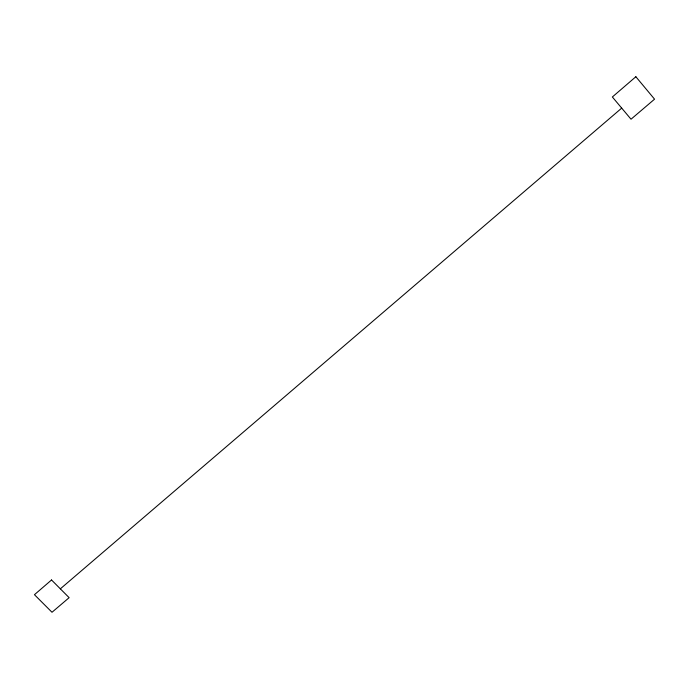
<?xml version="1.0" encoding="UTF-8"?>
<svg xmlns="http://www.w3.org/2000/svg" width="689" height="689" viewBox="0 0 689 689"><rect width="100%" height="100%" fill="white"/><g stroke="black" fill="none" stroke-linecap="round" stroke-linejoin="round"><path stroke-width="1.03" d="M60.348 588.837L621.702 108.113M51.537 579.974L34.45 594.693L52.002 612.263L69.133 597.673L51.537 579.974M635.861 76.737L612.357 96.977L631.021 119.214L654.55 99.173L635.861 76.737"/></g></svg>
